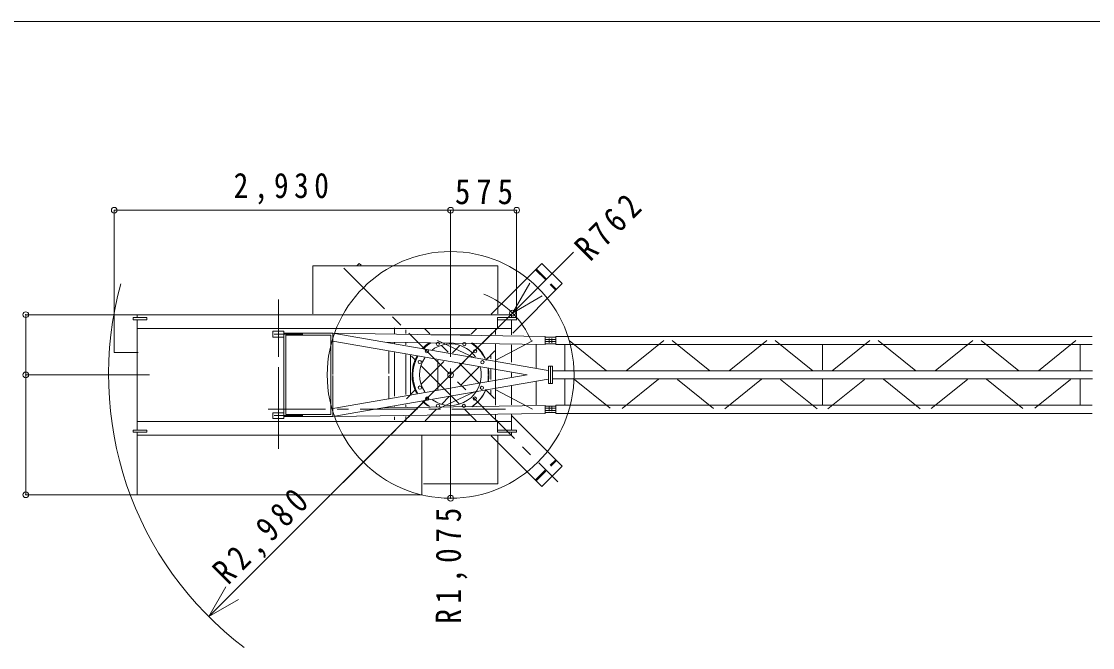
# Model space of a CAD drawing. Units: millimetres, scale not verified. Extents: x -20467 to 19946, y -204354 to 195646.
# Drawn here: x -15223 to -5893, y 8070 to 13528 of the extents above; entities that cross this region are included whole.
import ezdxf

# ---------------------------------------------------------------- set-up
doc = ezdxf.new("R2010")
doc.units = ezdxf.units.MM
doc.header["$LTSCALE"] = 100
doc.header["$PDMODE"] = 32
doc.header["$PDSIZE"] = 50
doc.linetypes.add('CHAIN1', pattern=[8, 5, -1, 1, -1])
doc.linetypes.add('DASHED1', pattern=[1.8, 1.2, -0.6])
for name, color, linetype, lineweight in [('0-0', 7, 'Continuous', 9), ('1-0', 4, 'Continuous', 9), ('1-2', 7, 'Continuous', 9)]:
    doc.layers.add(name, color=color, linetype=linetype, lineweight=lineweight)
doc.styles.add('ＭＳ ゴシック', font='')
doc.styles.get('ＭＳ ゴシック').set_extended_font_data('MS Gothic')

msp = doc.modelspace()

# ---------------------------------------------------------------- linework, layer by layer
at = {"layer": '0-0'}
msp.add_line((-20466.8, 13528.4), (-1200.4, 13528.4), dxfattribs=at)
at = {"layer": '1-0'}
for p, q in [((-14414.3, 11882.2), (-11484.3, 11882.2)), ((-14414.3, 10923), (-14414.3, 11882.2)), ((-11484.3, 10923), (-11484.3, 11882.2)), ((-10909.3, 11882.2), (-11484.3, 11882.2)), ((-10909.3, 10923), (-10909.3, 11882.2)), ((-15185.6, 10972.3), (-15185.6, 10447.3)), ((-14107.1, 10972.3), (-15185.6, 10972.3)), ((-11484.3, 10447.3), (-10945.5, 10986.1)), ((-11484.3, 10447.3), (-11484.3, 9372.3)), ((-14107.1, 9402.3), (-15185.6, 9402.3)), ((-13591.5, 8340.1), (-13441.5, 8599.9))]:
    msp.add_line(p, q, dxfattribs=at)
at = {"layer": '1-0', "color": 7}
for q in [(-10414.3, 11517.3), (-10795.5, 11245.9), (-10685.7, 11136.1)]:
    msp.add_line((-10945.5, 10986.1), q, dxfattribs=at)
at = {"layer": '1-0'}
for points in [[(-14107.1, 10447.3), (-15185.6, 10447.3), (-15185.6, 9402.3)], [(-11484.3, 10447.3), (-13591.5, 8340.1), (-13331.7, 8490.1)]]:
    msp.add_lwpolyline(points, dxfattribs=at)
at = {"layer": '1-0', "color": 7}
msp.add_circle((-11484.3, 10447.3), 1075, dxfattribs=at)
for radius, start, end in [(2980, 164.57442, 232.90102), (762, 22.66216, 67.7019)]:
    msp.add_arc((-11484.3, 10447.3), radius, start, end, dxfattribs=at)
at = {"layer": '1-0'}
for p in [(-14414.3, 11882.2), (-11484.3, 11882.2), (-10909.3, 11882.2), (-10945.5, 10986.1), (-15185.6, 10972.3), (-15185.6, 10447.3), (-11484.3, 10447.3), (-15185.6, 9402.3), (-11484.3, 9372.3)]:
    msp.add_point(p, dxfattribs=at)
at = {"layer": '1-2'}
for p, q in [((-12684.3, 11397.3), (-11074.3, 11397.3)), ((-12684.3, 11397.3), (-12684.3, 10979.6)), ((-12279.8, 11419.6), (-12302.8, 11396.6)), ((-12279.8, 11419.6), (-12263, 11402.8)), ((-11130.9, 10977.5), (-10688.8, 11419.6)), ((-11074.3, 11397.3), (-11074.3, 10979.6)), ((-10688.8, 11419.6), (-10512, 11242.8)), ((-10943.1, 10811.7), (-10512, 11242.8)), ((-14414.3, 10972.3), (-10954.8, 10972.3)), ((-14250.3, 10946.8), (-14130.3, 10946.8)), ((-14214.3, 10974.4), (-14214.3, 10949.3)), ((-14214.3, 10924.2), (-14214.3, 9967.1)), ((-14130.3, 10927.8), (-14130.3, 10946.8)), ((-11074.8, 10946.8), (-10909.3, 10946.8)), ((-11074.8, 10946.8), (-11074.8, 10848.7)), ((-11074.8, 10927.8), (-10909.3, 10927.8)), ((-10954.8, 10972.3), (-10954.8, 10949.5)), ((-10954.8, 10929.6), (-10954.8, 10795.1)), ((-10909.3, 10946.8), (-10909.3, 10927.8)), ((-14215.8, 10852.3), (-10954.8, 10852.3)), ((-13031.7, 10827.3), (-12936.9, 10827.3)), ((-12936.9, 10827.3), (-12936.9, 10447.8)), ((-11974.3, 10858.2), (-11974.3, 10808.3)), ((-11874.3, 10840.7), (-11874.3, 10808.3)), ((-11709.7, 10849.5), (-11666.2, 10806)), ((-11305.1, 10803.3), (-11260.1, 10848.4)), ((-11094.3, 10853.2), (-11094.3, 10798.4)), ((-12938.3, 10810.8), (-12510.3, 10810.8)), ((-12918.9, 10793.8), (-12528.3, 10793.8)), ((-12918.9, 10793.8), (-12918.9, 10447.8)), ((-12528.3, 10437.2), (-12528.3, 10793.8)), ((-12510.5, 10810.2), (-10634.8, 10485.9)), ((-10817.7, 10447.7), (-12510.5, 10740.3)), ((-12510.3, 10452), (-12510.3, 10810.8)), ((-12510.3, 10810.2), (-10661.7, 10783)), ((-12057.6, 10733.6), (-10661.7, 10713)), ((-11974.3, 10732.3), (-11974.3, 10722.4)), ((-11657.2, 10797.3), (-11311.4, 10797.3)), ((-11277.6, 10595.3), (-11600, 10746.4)), ((-11090.6, 10577.1), (-10772.4, 10745)), ((-10662.6, 10775.8), (-10566.9, 10775.8)), ((-10662.6, 10756.8), (-10566.9, 10756.8)), ((-10662.6, 10737.8), (-10566.9, 10737.8)), ((-10661.7, 10713), (-10661.7, 10783)), ((-10566.9, 10712.3), (-10566.9, 10782.3)), ((-10566.9, 10782.3), (-5895, 10782.3)), ((-10453, 10746.2), (-10125.6, 10483)), ((-9628.6, 10746.2), (-9956, 10483)), ((-9555.5, 10746.2), (-9228, 10483)), ((-8731, 10746.2), (-9058.5, 10483)), ((-8657.9, 10746.2), (-8330.4, 10483)), ((-7832.5, 10746.2), (-8159.9, 10483)), ((-7759.4, 10746.2), (-7431.9, 10483)), ((-6934.9, 10746.2), (-7262.4, 10483)), ((-6861.8, 10746.2), (-6534.4, 10483)), ((-6037.4, 10746.2), (-6364.8, 10483)), ((-12023.2, 10658.1), (-12023.2, 10459.3)), ((-11974.3, 10643.1), (-11974.3, 10263)), ((-11874.3, 10725.7), (-11874.3, 10709.6)), ((-11564.7, 10704.4), (-11505.9, 10645.7)), ((-11468.7, 10639.7), (-11406.3, 10702.1)), ((-11178.8, 10576), (-11098.6, 10656.2)), ((-11094.3, 10715.8), (-11094.3, 10183.7)), ((-10954.8, 10709.2), (-10954.8, 10557.1)), ((-10739.1, 10710.6), (-10739.1, 10505.4)), ((-10662.6, 10718.8), (-10566.9, 10718.8)), ((-10566.9, 10712.3), (-5895, 10712.3)), ((-10489.6, 10710.6), (-10489.6, 10485.1)), ((-8245.2, 10716.3), (-8245.2, 10490.7)), ((-6000.8, 10713.2), (-6000.8, 10483.9)), ((-6000.8, 10710.6), (-6000.8, 10485.1)), ((-11874.3, 10624.7), (-11874.3, 10276.4)), ((-11834.3, 10272.3), (-11834.3, 10623.6)), ((-11824.8, 10611), (-11789, 10575.2)), ((-11743.6, 10364.8), (-11543.1, 10565.3)), ((-11597.2, 10444.6), (-11597.2, 10577.1)), ((-11406.7, 10546.5), (-11235, 10374.8)), ((-11180.5, 10574.4), (-11156, 10598.9)), ((-11134.3, 10586.4), (-11134.3, 10620.8)), ((-12528.3, 10457.4), (-12528.3, 10100.8)), ((-11743, 10529.2), (-11410.3, 10196.5)), ((-11396.1, 10358.8), (-11234.2, 10520.7)), ((-11158.3, 10503.5), (-11158.3, 10452)), ((-11134.3, 10408.1), (-11134.3, 10497.3)), ((-10954.8, 10464.6), (-10954.8, 10431.6)), ((-10632.3, 10522.3), (-10596.3, 10522.3)), ((-10632.3, 10372.3), (-10632.3, 10522.3)), ((-10632.3, 10522.3), (-10632.3, 10372.3)), ((-10632.3, 10522.3), (-10596.3, 10522.3)), ((-10614.3, 10522.6), (-10614.3, 10374.2)), ((-10614.3, 10372), (-10614.3, 10520.4)), ((-10596.3, 10522.3), (-10596.3, 10372.3)), ((-10596.3, 10372.3), (-10596.3, 10522.3)), ((-10594.6, 10482.3), (-5892.9, 10482.3)), ((-12936.9, 10067.3), (-12936.9, 10446.8)), ((-12918.9, 10100.8), (-12918.9, 10446.8)), ((-10819.1, 10446.6), (-12510.5, 10154.3)), ((-12510.5, 10084.4), (-10634.6, 10408.8)), ((-12510.3, 10442.6), (-12510.3, 10083.8)), ((-12023.2, 10236.5), (-12023.2, 10435.3)), ((-11597.2, 10450), (-11597.2, 10317.5)), ((-11158.3, 10391.1), (-11158.3, 10442.6)), ((-10739.1, 10388), (-10739.1, 10185.1)), ((-10632.3, 10372.3), (-10596.3, 10372.3)), ((-10632.3, 10372.3), (-10596.3, 10372.3)), ((-10597.3, 10412.3), (-5892.2, 10412.3)), ((-10489.6, 10410.6), (-10489.6, 10185.1)), ((-10405.1, 10407.7), (-10093.7, 10157.4)), ((-9672.9, 10410.6), (-9991, 10154.9)), ((-9507.9, 10408), (-9193.2, 10155.1)), ((-8775.8, 10410.2), (-9097.3, 10151.8)), ((-8610, 10407.7), (-8292.7, 10152.7)), ((-8245.2, 10416.3), (-8245.2, 10190.7)), ((-7880.4, 10407.7), (-8197.7, 10152.7)), ((-7714.6, 10410.2), (-7393.1, 10151.8)), ((-6982.4, 10408), (-7297.2, 10155.1)), ((-6817.5, 10410.6), (-6499.4, 10154.9)), ((-6085.3, 10407.7), (-6396.7, 10157.4)), ((-6000.8, 10410.6), (-6000.8, 10185.1)), ((-6000.8, 10407.4), (-6000.8, 10185)), ((-11868.8, 10239.6), (-11789.6, 10318.8)), ((-11277.6, 10299.3), (-11600, 10148.2)), ((-11181.4, 10321.2), (-11166.1, 10305.8)), ((-11180.5, 10320.3), (-11102.6, 10242.3)), ((-11134.3, 10275.1), (-11134.3, 10314.6)), ((-11090.6, 10317.5), (-10772.4, 10149.6)), ((-10954.8, 10352.2), (-10954.8, 10187)), ((-12060.3, 10161), (-10661.7, 10181.6)), ((-11974.3, 10177.1), (-11974.3, 10170.5)), ((-11874.3, 10187.2), (-11874.3, 10170.3)), ((-11562.3, 10192.6), (-11496.9, 10258)), ((-10662.6, 10175.8), (-10566.9, 10175.8)), ((-10661.7, 10181.6), (-10661.7, 10111.6)), ((-10566.9, 10182.3), (-10566.9, 10112.3)), ((-10566.9, 10182.3), (-5896, 10182.3)), ((-12938.3, 10083.8), (-12510.3, 10083.8)), ((-12918.9, 10100.8), (-12528.3, 10100.8)), ((-12510.3, 10084.4), (-10661.7, 10111.6)), ((-11974.3, 10081.2), (-11974.3, 10054.7)), ((-11874.3, 10085.3), (-11874.3, 10041.9)), ((-11707.3, 10047.5), (-11609.8, 10145.1)), ((-11657.2, 10097.3), (-11308.6, 10097.3)), ((-11359.7, 10145.9), (-11326, 10112.2)), ((-11356.6, 10142.8), (-11261.8, 10048)), ((-11094.3, 10101.1), (-11094.3, 10050.7)), ((-10954.8, 10101.1), (-10954.8, 9972.2)), ((-10953.7, 10093.4), (-10512, 9651.8)), ((-10662.6, 10156.8), (-10566.9, 10156.8)), ((-10662.6, 10137.8), (-10566.9, 10137.8)), ((-10662.6, 10118.8), (-10566.9, 10118.8)), ((-10566.9, 10112.3), (-5896, 10112.3)), ((-14210.8, 10042.3), (-10954.8, 10042.3)), ((-13031.7, 10067.3), (-12936.9, 10067.3)), ((-11074.8, 10050.7), (-11074.8, 9947.8)), ((-14130.3, 9947.8), (-14250.3, 9947.8)), ((-14214.3, 9947.9), (-14214.3, 9402.3)), ((-14211.7, 9922.3), (-10954.8, 9922.3)), ((-14130.3, 9947.8), (-14130.3, 9966.8)), ((-11734.3, 9922.3), (-11734.3, 9402.3)), ((-11130.4, 9916.6), (-10688.8, 9475)), ((-10909.3, 9966.8), (-11074.8, 9966.8)), ((-10909.3, 9947.8), (-11074.8, 9947.8)), ((-11074.3, 9920), (-11074.3, 9497.3)), ((-10954.8, 9948.3), (-10954.8, 9922.3)), ((-10909.3, 9966.8), (-10909.3, 9947.8)), ((-10512, 9651.8), (-10688.8, 9475)), ((-11720.9, 9497.3), (-11074.3, 9497.3)), ((-14214.3, 9402.3), (-11734.3, 9402.3))]:
    msp.add_line(p, q, dxfattribs=at)
at = {"layer": '1-2', "color": 4, "linetype": 'CHAIN1'}
for p, q in [((-12413.8, 11376.8), (-10551.1, 9514.1)), ((-12984.3, 11103.6), (-12984.3, 9753.7)), ((-11484.3, 11103.6), (-11484.3, 9753.7)), ((-12421, 9510.7), (-10945.5, 10986.1)), ((-12984.3, 10015.8), (-12984.3, 10867.9)), ((-13022.4, 10802.3), (-12771.8, 10802.3)), ((-13073.5, 10147.3), (-11007.8, 10147.3)), ((-13022.4, 10092.3), (-12771.8, 10092.3))]:
    msp.add_line(p, q, dxfattribs=at)
at = {"layer": '1-2', "color": 4, "linetype": 'DASHED1'}
for p, q in [((-10744.1, 11362.5), (-10567.4, 11185.7)), ((-10737.8, 11368.8), (-10561, 11192.1)), ((-10744.5, 9531.8), (-10570.8, 9705.5)), ((-10739, 9524.6), (-10564.5, 9699.1))]:
    msp.add_line(p, q, dxfattribs=at)
at = {"layer": '1-2', "linetype": 'DASHED1'}
for p, q in [((-10626.2, 10764.3), (-10626.2, 10726.1)), ((-10602.5, 10764.3), (-10602.5, 10726.1)), ((-10626.2, 10130.3), (-10626.2, 10168.5)), ((-10602.5, 10130.3), (-10602.5, 10168.5))]:
    msp.add_line(p, q, dxfattribs=at)
at = {"layer": '1-2'}
for points in [[(-14414.3, 10972.3), (-14414.3, 10642.3), (-14205.8, 10642.3)], [(-14250.3, 10946.8), (-14250.3, 10927.8), (-14130.3, 10927.8)], [(-13031.7, 10827.3), (-13031.7, 10777.3), (-12936.9, 10777.3)], [(-13031.7, 10067.3), (-13031.7, 10117.3), (-12936.9, 10117.3)], [(-14130.3, 9966.8), (-14250.3, 9966.8), (-14250.3, 9947.8)]]:
    msp.add_lwpolyline(points, dxfattribs=at)
for centre in [(-11595.7, 10717.2), (-11691, 10653.8), (-11365, 10715.7), (-11271.2, 10653.3), (-11753.4, 10560), (-11207.7, 10558), (-11752.4, 10336.8), (-11211.8, 10334.8), (-11689, 10241.6), (-11595.2, 10179.1), (-11369.4, 10177.6), (-11274.2, 10241)]:
    msp.add_circle(centre, 14, dxfattribs=at)
for centre, radius, start, end in [((-11485.5, 10448), 335, 123.97127, 136.55887), ((-11482.7, 10445.3), 330, 122.33362, 134.98546), ((-11486, 10448.6), 268.5, 35.69727, 126.54811), ((-11482.7, 10445.3), 330, 25.9088, 57.29448), ((-11485.5, 10448), 335, 25.04504, 56.12404), ((-11485.5, 10448), 335, 150.91916, 208.34729), ((-11482.7, 10445.3), 330, 150.0612, 208.51379), ((-11486, 10448.6), 268.5, 146.5222, 213.66312), ((-11486, 10448.6), 268.5, 234.30861, 13.54807), ((-11482.7, 10445.3), 330, 351.54039, 10.03282), ((-11485.5, 10448), 335, 351.485, 8.53572), ((-11482.7, 10445.3), 330, 303.56892, 334.98248), ((-11485.5, 10448), 335, 305.30832, 335.71954), ((-11485.5, 10448), 335, 223.44771, 234.16019), ((-11482.7, 10445.3), 330, 224.73312, 235.96925)]:
    msp.add_arc(centre, radius, start, end, dxfattribs=at)

# ---------------------------------------------------------------- texts
at = {"layer": '1-0', "color": 7, "char_height": 219.9, "attachment_point": 7, "style": 'ＭＳ ゴシック'}
for s, insert in [('\\T1.38;\\W0.85;2,930', (-13374.3, 11932.2)), ('\\T1.38;\\W0.9;575', (-11446.8, 11932.2))]:
    msp.add_mtext(s, dxfattribs=dict(at, insert=insert))
for s, insert, rotation in [('\\T1.38;\\W0.85;R762', (-10267.5, 11425.6), 45), ('\\T1.39;\\W0.85;R2,980', (-13382.7, 8568.3), 45), ('\\T1.39;\\W0.85;R1,075', (-11338.5, 8278.7), 90)]:
    msp.add_mtext(s, dxfattribs=dict(at, insert=insert, rotation=rotation))

doc.saveas('drawing.dxf')
